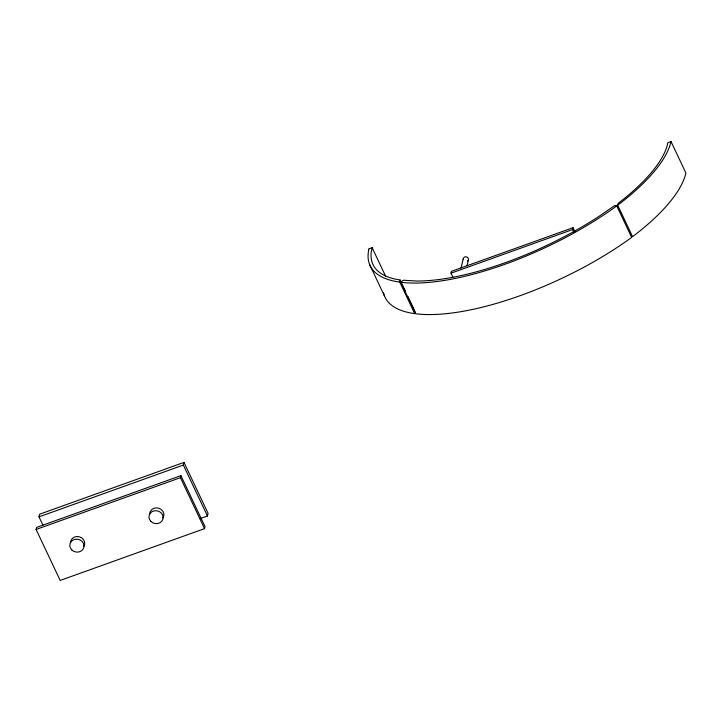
<?xml version="1.0" encoding="UTF-8"?>
<svg xmlns="http://www.w3.org/2000/svg" width="722" height="722" viewBox="0 0 722 722"><rect width="100%" height="100%" fill="white"/><g stroke="black" fill="none" stroke-linecap="round" stroke-linejoin="round"><path stroke-width="1.08" d="M407.813 296.255L415.006 311.48L414.699 313.646L399.826 282.176L400.132 280.019L394.763 278.999A159.318 55.531 -25.3 0 1 371.298 251.879L372.128 247.664L369.005 248.828M36.1 529.47L36.587 527.43L180.915 475.636L205.012 526.6L204.525 528.639L60.188 580.434L36.1 529.47L180.437 477.675L180.915 475.636M42.869 525.011L39.015 516.853L39.647 514.199L183.984 462.405L208.071 513.369L207.44 516.022L200.012 518.685M207.44 516.022L183.352 465.058L183.984 462.405M452.875 277.167L450.997 273.196L451.44 271.328L573.042 227.692L574.92 231.663M461.06 268.006L463.253 258.792M467.026 265.678L468.488 259.541M574.008 232.538L572.6 229.56L573.042 227.692M617.707 205.219L618.185 203.342L625.09 197.873A160.537 55.964 -25.3 0 0 666.785 146.999L667.922 142.649L671.027 141.566L685.9 173.027A167.955 58.545 -25.3 0 1 632.58 236.681L617.707 205.219A167.955 58.545 -25.3 0 0 671.027 141.566M400.737 282.257L403.345 280.235L416.603 281.038A164.129 57.209 -25.3 0 0 598.348 216.79L614.801 205.481L616.768 205.887L631.66 237.403A167.955 58.545 -25.3 0 1 415.637 313.763L400.737 282.257A167.955 58.545 -25.3 0 0 616.768 205.887M450.997 273.196L572.6 229.56M39.015 516.853L183.352 465.058M400.132 280.019L405.412 291.183M372.128 247.664L385.566 276.084M369.718 264.739L384.591 296.21M180.437 477.675L204.525 528.639M70.521 542.628A7.139 6.444 13.4 0 1 79.528 536.825A7.139 6.444 13.4 0 1 83.743 546.536M149.698 514.01A7.139 6.444 13.4 0 1 158.705 508.198A7.139 6.444 13.4 0 1 162.928 517.918M414.699 313.646A167.955 58.545 -25.3 0 1 383.481 292.618M399.798 282.131A167.955 58.545 -25.3 0 1 368.987 248.783M463.262 259.424A2.644 2.392 13.4 0 1 466.827 256.969A2.644 2.392 13.4 0 1 467.522 261.111M150.979 521.492A7.139 6.444 13.4 0 0 162.901 519.19A7.139 6.444 13.4 0 0 154.273 510.815A7.139 6.444 13.4 0 0 150.979 521.492M71.83 549.974A7.139 6.444 13.4 0 0 83.752 547.673A7.139 6.444 13.4 0 0 75.133 539.298A7.139 6.444 13.4 0 0 71.83 549.974"/></g></svg>
